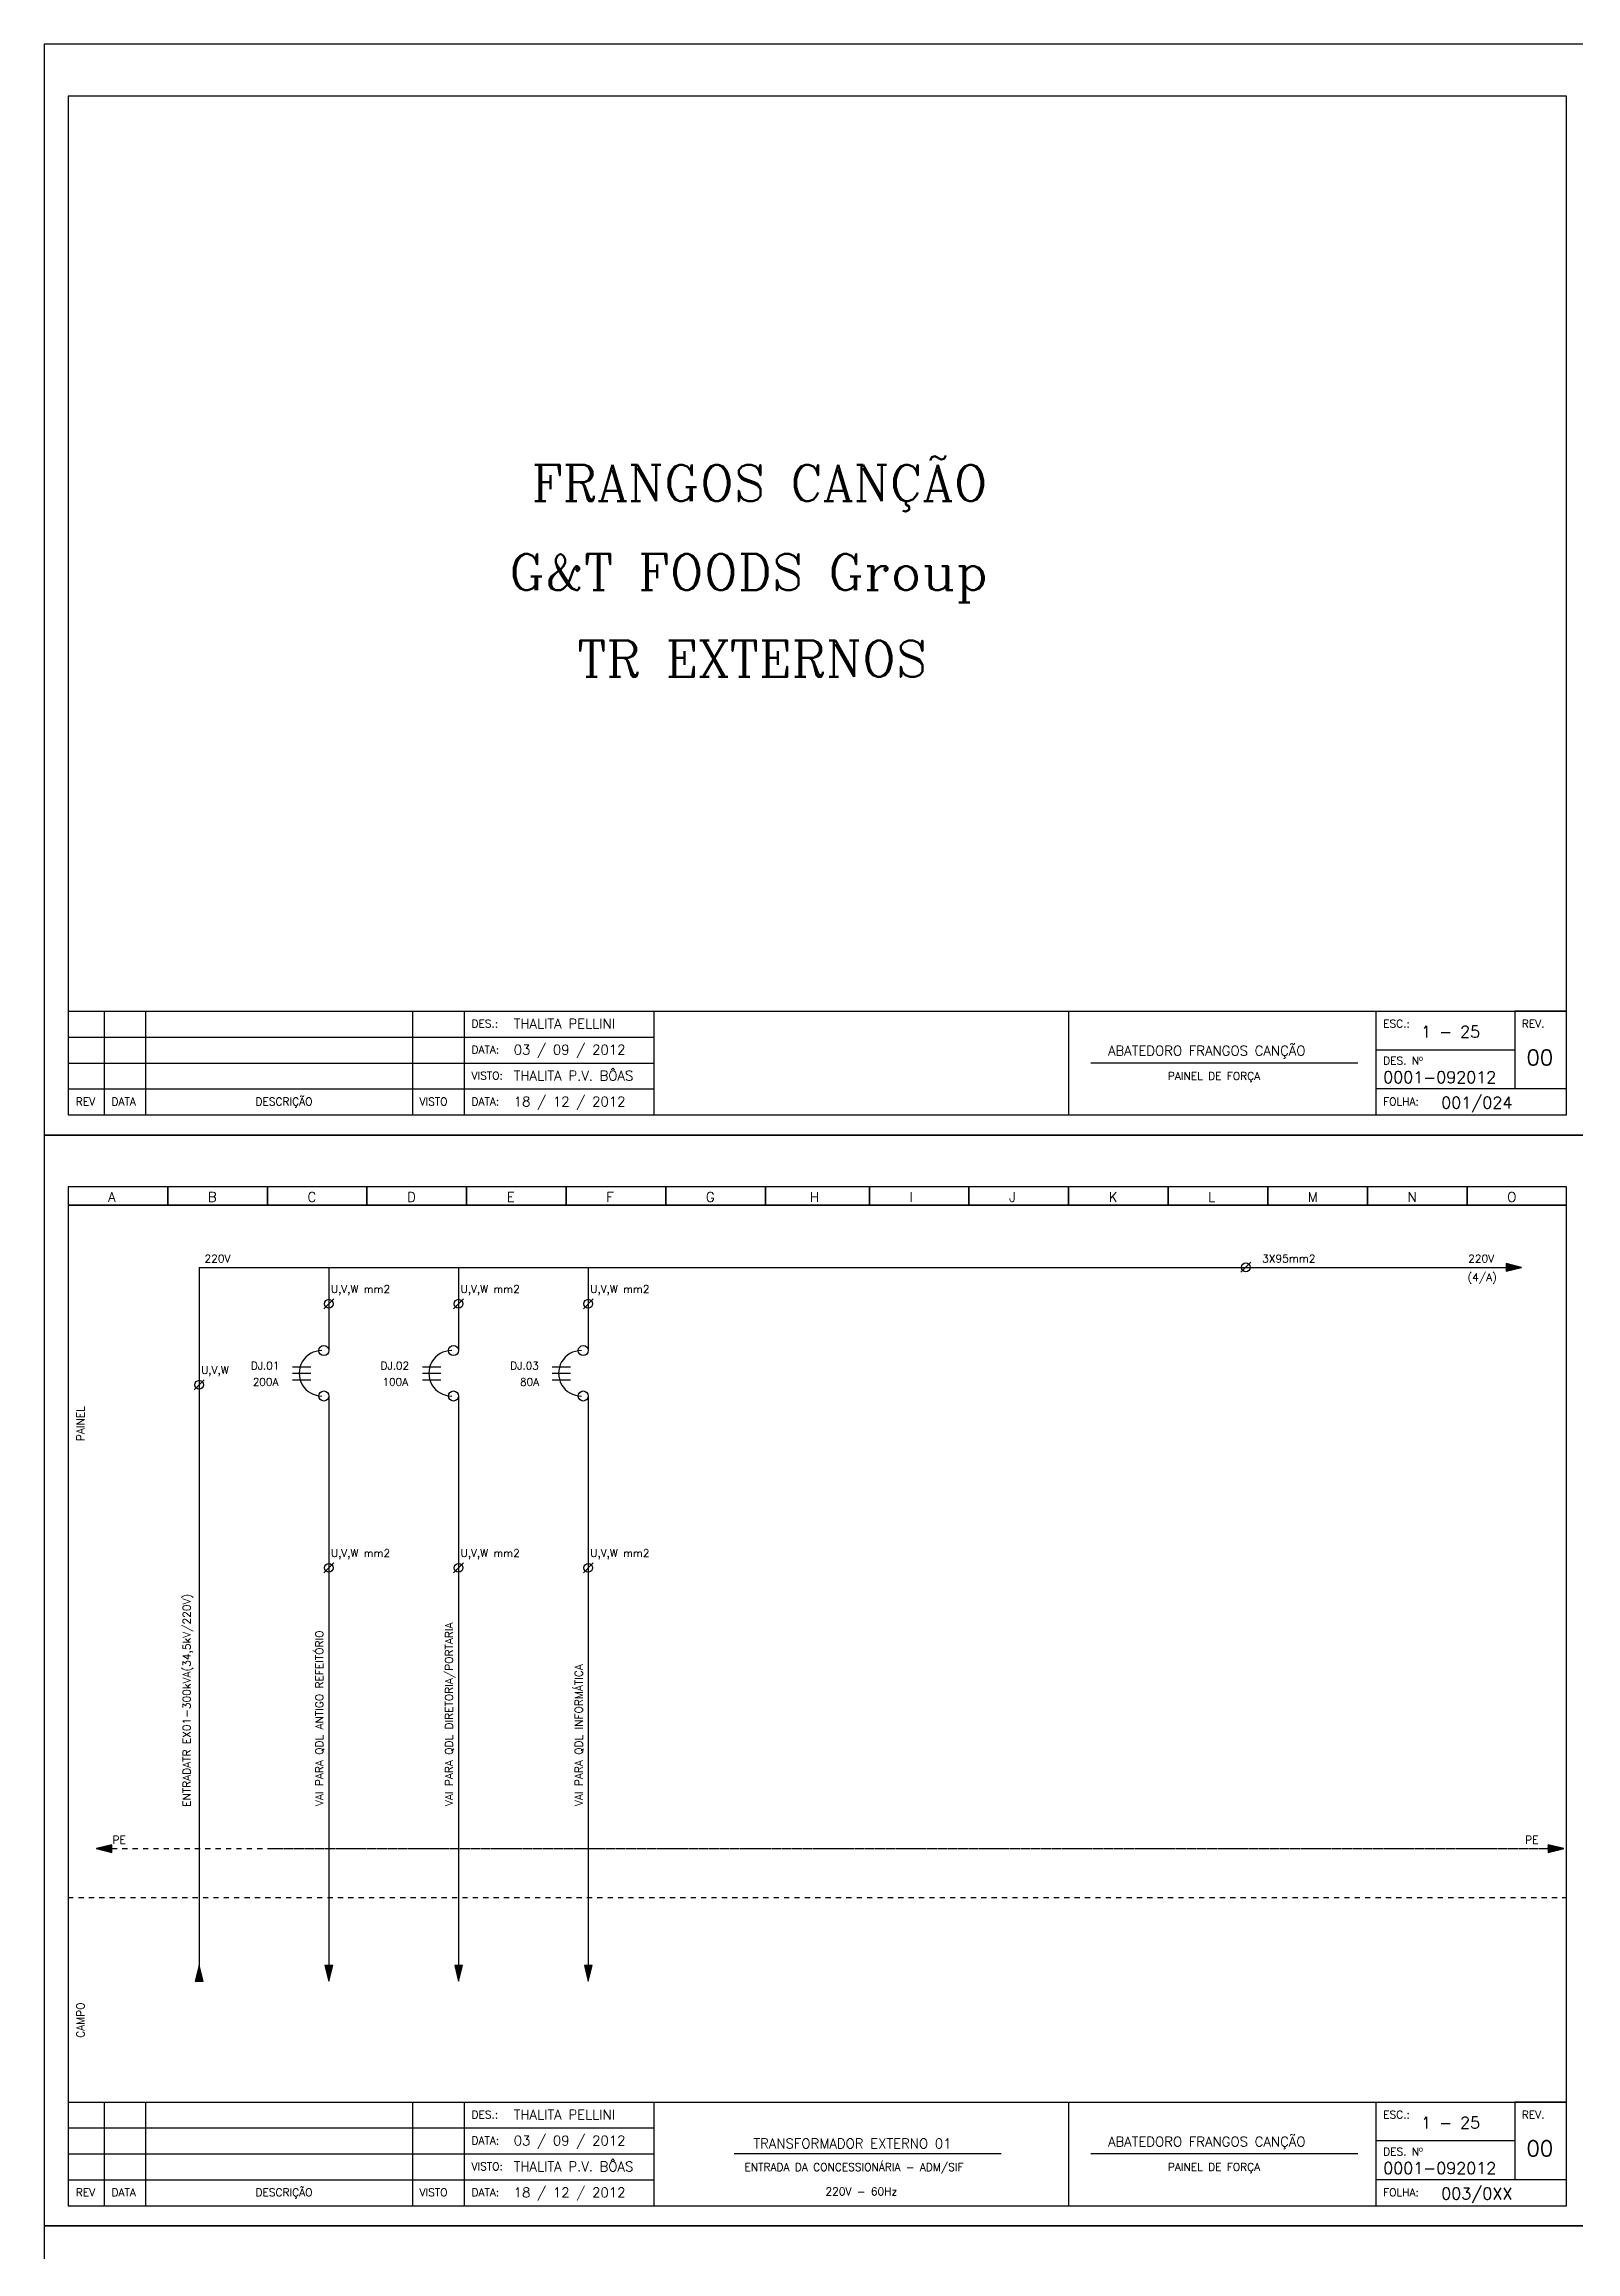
# Model space of a CAD drawing. Header units: millimetres. Extents: x 1974 to 2099, y 1386 to 1555.
# Drawn here: x 1974.11 to 2003.63, y 1512.13 to 1554.68 of the extents above; entities that cross this region are included whole.
import ezdxf

# ---------------------------------------------------------------- set-up
doc = ezdxf.new("R2010")
doc.units = ezdxf.units.MM
for name, pattern in [('DASHDOT2', [0.5, 0.25, -0.125, 0, -0.125]), ('DASHED', [0.75, 0.5, -0.25]), ('HIDDEN2', [0.1875, 0.125, -0.0625])]:
    doc.linetypes.add(name, pattern=pattern)
for name, color, linetype in [('ALIMENTAÇÃO', 6, 'Continuous'), ('CONECTOR_SAK', 2, 'Continuous'), ('DISJUNTOR', 5, 'Continuous'), ('EQUIPAMENTOS', 5, 'Continuous'), ('MARGEM', 1, 'Continuous'), ('PAINEL', 7, 'Continuous'), ('soft', 5, 'Continuous'), ('TERRA', 3, 'DASHED'), ('TEXTO', 4, 'Continuous'), ('TEXTO_2', 5, 'Continuous'), ('TIMBRE', 7, 'Continuous')]:
    doc.layers.add(name, color=color, linetype=linetype)
doc.styles.add('REGUA60', font='romans.shx', dxfattribs={"height": 2})
doc.styles.add('ROMANC', font='romanc.shx', dxfattribs={"height": 0.55})
doc.styles.add('ROMANS', font='romans.shx', dxfattribs={"height": 37})

msp = doc.modelspace()

# ---------------------------------------------------------------- hatches: boundary and pattern name
at = {"layer": 'EQUIPAMENTOS'}
for points in [[(2002.583, 1531.109), (2002.283, 1531.184), (2002.283, 1531.034)], [(1977.169, 1517.354), (1977.094, 1517.654), (1977.019, 1517.354)], [(1977.169, 1517.354), (1977.094, 1517.654), (1977.019, 1517.354)], [(1979.519, 1517.654), (1979.594, 1517.354), (1979.669, 1517.654)], [(1982.019, 1517.654), (1982.094, 1517.354), (1982.169, 1517.654)], [(1984.519, 1517.654), (1984.594, 1517.354), (1984.669, 1517.654)]]:
    msp.add_hatch(color=256, dxfattribs=at).paths.add_polyline_path(points)
at = {"layer": 'TERRA'}
h = msp.add_hatch(dxfattribs=at)
h.set_pattern_fill('ANSI31', color=256, scale=0.004, angle=180, style=0)
h.set_pattern_definition([(225, (2032.3663817, 1568.52584864), (0.0003535533906, -0.0003535533906), [])])
h.paths.add_polyline_path([(1975.112, 1519.906), (1975.412, 1519.906), (1975.412, 1519.981)])
h.paths.add_polyline_path([(1975.412, 1519.831), (1975.412, 1519.906), (1975.112, 1519.906)])
h = msp.add_hatch(dxfattribs=at)
h.set_pattern_fill('ANSI31', color=256, scale=0.004, style=0)
h.set_pattern_definition([(45, (1946.1419275, 1471.2862611), (-0.0003535533906, 0.0003535533906), [])])
h.paths.add_polyline_path([(2003.396, 1519.906), (2003.096, 1519.906), (2003.096, 1519.831)])
h.paths.add_polyline_path([(2003.096, 1519.981), (2003.096, 1519.906), (2003.396, 1519.906)])

# ---------------------------------------------------------------- linework, layer by layer
for p, q in [((2003.452, 1536.047), (2002.452, 1536.047)), ((1978.896, 1529.19), (1979.249, 1529.19)), ((1978.896, 1529.067), (1979.249, 1529.067)), ((1978.896, 1528.944), (1979.249, 1528.944)), ((1981.396, 1529.19), (1981.749, 1529.19)), ((1981.396, 1529.067), (1981.749, 1529.067)), ((1981.396, 1528.944), (1981.749, 1528.944)), ((1983.896, 1529.19), (1984.249, 1529.19)), ((1983.896, 1529.067), (1984.249, 1529.067)), ((1983.896, 1528.944), (1984.249, 1528.944)), ((2003.452, 1515.022), (2002.452, 1515.022))]:
    msp.add_line(p, q)
at = {"layer": 'ALIMENTAÇÃO', "color": 6}
for p, q in [((1979.594, 1531.109), (1979.594, 1529.505)), ((1982.094, 1531.109), (1982.094, 1529.505)), ((1984.594, 1531.109), (1984.594, 1529.505)), ((1979.594, 1528.629), (1979.594, 1517.654)), ((1982.094, 1528.631), (1982.094, 1517.654)), ((1984.594, 1528.632), (1984.594, 1517.654))]:
    msp.add_line(p, q, dxfattribs=at)
at = {"layer": 'CONECTOR_SAK'}
for p, q in [((1997.363, 1531.206), (1997.173, 1531.013)), ((1979.69, 1530.505), (1979.499, 1530.312)), ((1982.19, 1530.505), (1981.999, 1530.312)), ((1984.69, 1530.505), (1984.499, 1530.312)), ((1977.19, 1528.944), (1976.999, 1528.751)), ((1979.69, 1525.414), (1979.499, 1525.221)), ((1982.19, 1525.414), (1981.999, 1525.221)), ((1984.69, 1525.414), (1984.499, 1525.221))]:
    msp.add_line(p, q, dxfattribs=at)
for centre in [(1997.268, 1531.109), (1979.594, 1530.408), (1982.094, 1530.408), (1984.594, 1530.408), (1977.094, 1528.847), (1979.594, 1525.317), (1982.094, 1525.317), (1984.594, 1525.317)]:
    msp.add_circle(centre, 0.0846, dxfattribs=at)
at = {"layer": 'DISJUNTOR'}
for centre in [(1979.497, 1529.505), (1981.997, 1529.505), (1984.497, 1529.505), (1979.497, 1528.629), (1981.997, 1528.629), (1984.497, 1528.629)]:
    msp.add_circle(centre, 0.097, dxfattribs=at)
for centre in [(1979.46, 1529.067), (1981.96, 1529.067), (1984.46, 1529.067)]:
    msp.add_arc(centre, 0.438, 89.8656, 270.134, dxfattribs=at)
at = {"layer": 'EQUIPAMENTOS'}
msp.add_line((1977.094, 1531.109), (2002.583, 1531.109), dxfattribs=at)
for points in [[(2002.283, 1531.034), (2002.583, 1531.109), (2002.283, 1531.184), (2002.283, 1531.034)], [(1977.169, 1517.354), (1977.094, 1517.654), (1977.019, 1517.354), (1977.169, 1517.354)], [(1979.519, 1517.654), (1979.594, 1517.354), (1979.669, 1517.654), (1979.519, 1517.654)], [(1982.019, 1517.654), (1982.094, 1517.354), (1982.169, 1517.654), (1982.019, 1517.654)], [(1984.519, 1517.654), (1984.594, 1517.354), (1984.669, 1517.654), (1984.519, 1517.654)]]:
    msp.add_lwpolyline(points, dxfattribs=at)
at = {"layer": 'MARGEM', "color": 7}
for points in [[(1974.106, 1533.659), (2003.806, 1533.659), (2003.806, 1554.684), (1974.106, 1554.684)], [(1974.106, 1512.634), (2003.806, 1512.634), (2003.806, 1533.659), (1974.106, 1533.659)], [(1974.106, 1491.609), (2003.806, 1491.609), (2003.806, 1512.634), (1974.106, 1512.634)]]:
    msp.add_lwpolyline(points, close=True, dxfattribs=at)
at = {"layer": 'PAINEL', "color": 12, "linetype": 'HIDDEN2', "ltscale": 0.005}
msp.add_line((1974.568, 1518.966), (2003.452, 1518.966), dxfattribs=at)
at = {"layer": 'soft'}
msp.add_line((1977.094, 1531.109), (1977.094, 1517.654), dxfattribs=at)
at = {"layer": 'TERRA', "linetype": 'DASHDOT2', "ltscale": 0.0025}
for p, q in [((1975.412, 1519.906), (2003.096, 1519.906)), ((1975.412, 1519.906), (2003.096, 1519.906)), ((1978.523, 1519.906), (2003.396, 1519.906))]:
    msp.add_line(p, q, dxfattribs=at)
at = {"layer": 'TERRA'}
for points in [[(1975.412, 1519.981), (1975.112, 1519.906), (1975.412, 1519.831), (1975.412, 1519.981)], [(1975.412, 1519.981), (1975.112, 1519.906), (1975.412, 1519.831), (1975.412, 1519.981)], [(2003.096, 1519.831), (2003.396, 1519.906), (2003.096, 1519.981), (2003.096, 1519.831)], [(2003.096, 1519.831), (2003.396, 1519.906), (2003.096, 1519.981), (2003.096, 1519.831)]]:
    msp.add_lwpolyline(points, dxfattribs=at)
at = {"layer": 'TIMBRE', "color": 12}
for p, q in [((2003.452, 1553.684), (1974.568, 1553.684)), ((2003.452, 1532.659), (1974.568, 1532.659))]:
    msp.add_line(p, q, dxfattribs=at)
at = {"layer": 'TIMBRE'}
for p, q in [((1974.568, 1536.047), (2003.452, 1536.047)), ((1975.268, 1534.047), (1975.268, 1536.047)), ((1976.068, 1534.047), (1976.068, 1536.047)), ((1981.206, 1536.047), (1981.206, 1534.047)), ((1982.206, 1534.047), (1982.206, 1536.047)), ((1985.859, 1536.047), (1985.859, 1534.047)), ((1993.849, 1536.047), (1993.849, 1534.047)), ((1999.777, 1536.047), (1999.777, 1534.047)), ((2002.452, 1536.047), (2002.452, 1534.547)), ((1974.568, 1535.547), (1985.859, 1535.547)), ((2002.452, 1535.297), (1999.777, 1535.297)), ((1974.568, 1535.047), (1985.859, 1535.047)), ((1999.424, 1535.047), (1994.28, 1535.047)), ((1974.568, 1534.547), (1985.859, 1534.547)), ((2003.452, 1534.547), (1999.777, 1534.547)), ((1974.568, 1515.022), (2003.452, 1515.022)), ((1975.268, 1513.022), (1975.268, 1515.022)), ((1976.068, 1513.022), (1976.068, 1515.022)), ((1981.206, 1515.022), (1981.206, 1513.022)), ((1982.206, 1513.022), (1982.206, 1515.022)), ((1985.859, 1515.022), (1985.859, 1513.022)), ((1993.849, 1515.022), (1993.849, 1513.022)), ((1999.777, 1515.022), (1999.777, 1513.022)), ((2002.452, 1515.022), (2002.452, 1513.522)), ((1974.568, 1514.522), (1985.859, 1514.522)), ((1974.568, 1514.022), (1985.859, 1514.022)), ((1992.553, 1514.022), (1987.409, 1514.022)), ((1999.424, 1514.022), (1994.28, 1514.022)), ((2002.452, 1514.272), (1999.777, 1514.272)), ((1974.568, 1513.522), (1985.859, 1513.522)), ((2003.452, 1513.522), (1999.777, 1513.522))]:
    msp.add_line(p, q, dxfattribs=at)
at = {"layer": 'TIMBRE', "color": 12}
for points in [[(1974.568, 1534.047), (2003.452, 1534.047), (2003.452, 1553.684), (1974.568, 1553.684)], [(1974.568, 1532.309), (1976.488, 1532.309), (1976.488, 1532.659), (1974.568, 1532.659)], [(1976.488, 1532.309), (1978.408, 1532.309), (1978.408, 1532.659), (1976.488, 1532.659)], [(1978.408, 1532.309), (1980.328, 1532.309), (1980.328, 1532.659), (1978.408, 1532.659)], [(1980.328, 1532.309), (1982.248, 1532.309), (1982.248, 1532.659), (1980.328, 1532.659)], [(1982.248, 1532.309), (1984.168, 1532.309), (1984.168, 1532.659), (1982.248, 1532.659)], [(1984.168, 1532.309), (1986.088, 1532.309), (1986.088, 1532.659), (1984.168, 1532.659)], [(1986.088, 1532.309), (1988.008, 1532.309), (1988.008, 1532.659), (1986.088, 1532.659)], [(1988.008, 1532.309), (1990.012, 1532.309), (1990.012, 1532.659), (1988.008, 1532.659)], [(1990.012, 1532.309), (1991.932, 1532.309), (1991.932, 1532.659), (1990.012, 1532.659)], [(1991.932, 1532.309), (1993.852, 1532.309), (1993.852, 1532.659), (1991.932, 1532.659)], [(1993.852, 1532.309), (1995.772, 1532.309), (1995.772, 1532.659), (1993.852, 1532.659)], [(1995.772, 1532.309), (1997.692, 1532.309), (1997.692, 1532.659), (1995.772, 1532.659)], [(1997.692, 1532.309), (1999.612, 1532.309), (1999.612, 1532.659), (1997.692, 1532.659)], [(1999.612, 1532.309), (2001.532, 1532.309), (2001.532, 1532.659), (1999.612, 1532.659)], [(2001.532, 1532.309), (2003.452, 1532.309), (2003.452, 1532.659), (2001.532, 1532.659)], [(1974.568, 1513.022), (2003.452, 1513.022), (2003.452, 1532.309), (1974.568, 1532.309)]]:
    msp.add_lwpolyline(points, close=True, dxfattribs=at)

# ---------------------------------------------------------------- texts
at = {"style": 'ROMANS'}
for s, p in [('ESC.:', (1999.913, 1535.73)), ('REV.', (2002.589, 1535.73)), ('PAINEL DE FORÇA', (1995.764, 1534.721)), ('DES. Nº', (1999.913, 1535.017)), ('FOLHA:', (1999.913, 1534.23)), ('ESC.:', (1999.913, 1514.705)), ('REV.', (2002.589, 1514.705)), ('DES. Nº', (1999.913, 1513.992)), ('ENTRADA DA CONCESSIONÁRIA - ADM/SIF', (1987.604, 1513.692)), ('PAINEL DE FORÇA', (1995.764, 1513.696)), ('220V - 60Hz', (1989.166, 1513.223)), ('FOLHA:', (1999.913, 1513.205))]:
    msp.add_text(s, height=0.15, dxfattribs=at).set_placement(p)
at = {"layer": 'TEXTO'}
for s, height, style, p in [('FRANGOS CANÇÃO', 0.7, 'ROMANC', (1983.503, 1545.876)), ('G&T FOODS Group', 0.7, 'ROMANC', (1983.069, 1544.158)), ('TR EXTERNOS', 0.7, 'ROMANC', (1984.376, 1542.488)), ('THALITA PELLINI', 0.1875, 'ROMANS', (1983.157, 1535.71)), ('03 / 09 / 2012', 0.1875, 'ROMANS', (1983.157, 1535.21)), ('THALITA P.V. BÔAS', 0.1875, 'ROMANS', (1983.157, 1534.71)), ('18 / 12 / 2012', 0.1875, 'ROMANS', (1983.157, 1534.21)), ('A', 0.188, 'ROMANS', (1975.341, 1532.372)), ('B', 0.188, 'ROMANS', (1977.261, 1532.372)), ('C', 0.188, 'ROMANS', (1979.181, 1532.372)), ('D', 0.188, 'ROMANS', (1981.101, 1532.372)), ('E', 0.188, 'ROMANS', (1983.021, 1532.372)), ('F', 0.188, 'ROMANS', (1984.941, 1532.372)), ('G', 0.188, 'ROMANS', (1986.861, 1532.372)), ('H', 0.188, 'ROMANS', (1988.865, 1532.372)), ('I', 0.188, 'ROMANS', (1990.785, 1532.372)), ('J', 0.188, 'ROMANS', (1992.705, 1532.372)), ('K', 0.188, 'ROMANS', (1994.625, 1532.372)), ('L', 0.188, 'ROMANS', (1996.545, 1532.372)), ('M', 0.188, 'ROMANS', (1998.465, 1532.372)), ('N', 0.188, 'ROMANS', (2000.385, 1532.372)), ('O', 0.188, 'ROMANS', (2002.305, 1532.372)), ('220V', 0.15, 'ROMANS', (1977.199, 1531.203)), ('3X95mm2', 0.15, 'ROMANS', (1997.583, 1531.203)), ('(4/A)', 0.15, 'ROMANS', (2001.54, 1530.843)), ('220V', 0.15, 'ROMANS', (2001.551, 1531.203)), ('U,V,W mm2', 0.148, 'ROMANS', (1979.631, 1530.617)), ('U,V,W mm2', 0.148, 'ROMANS', (1982.131, 1530.617)), ('U,V,W mm2', 0.148, 'ROMANS', (1984.631, 1530.617)), ('DJ.01', 0.148, 'ROMANS', (1978.09, 1529.14)), ('DJ.02', 0.148, 'ROMANS', (1980.59, 1529.14)), ('DJ.03', 0.148, 'ROMANS', (1983.09, 1529.14)), ('U,V,W ', 0.148, 'ROMANS', (1977.131, 1529.057)), ('200A', 0.148, 'ROMANS', (1978.127, 1528.827)), ('100A', 0.148, 'ROMANS', (1980.627, 1528.827)), ('80A', 0.148, 'ROMANS', (1983.279, 1528.827)), ('U,V,W mm2', 0.148, 'ROMANS', (1979.631, 1525.527)), ('U,V,W mm2', 0.148, 'ROMANS', (1982.131, 1525.527)), ('U,V,W mm2', 0.148, 'ROMANS', (1984.631, 1525.527)), ('PE', 0.15, 'ROMANS', (1975.424, 1520)), ('PE', 0.15, 'ROMANS', (2002.651, 1520)), ('THALITA PELLINI', 0.1875, 'ROMANS', (1983.157, 1514.685)), ('03 / 09 / 2012', 0.1875, 'ROMANS', (1983.157, 1514.185)), ('THALITA P.V. BÔAS', 0.1875, 'ROMANS', (1983.157, 1513.685)), ('18 / 12 / 2012', 0.1875, 'ROMANS', (1983.157, 1513.185))]:
    msp.add_text(s, height=height, dxfattribs=dict(at, style=style)).set_placement(p)
at = {"layer": 'TEXTO', "color": 150, "style": 'ROMANS'}
for s, height, p in [('DES.:', 0.15, (1982.342, 1535.73)), ('1 - 25', 0.225, (2000.647, 1535.537)), ('DATA:', 0.15, (1982.342, 1535.23)), ('00', 0.3, (2002.68, 1535.003)), ('VISTO:', 0.15, (1982.342, 1534.73)), ('0001-092012', 0.225, (1999.917, 1534.661)), ('REV', 0.15, (1974.716, 1534.23)), ('DATA', 0.15, (1975.404, 1534.23)), ('DESCRIÇÃO', 0.15, (1978.18, 1534.23)), ('VISTO', 0.15, (1981.342, 1534.23)), ('DATA:', 0.15, (1982.342, 1534.23)), ('001/024', 0.225, (2001.036, 1534.171)), ('DES.:', 0.15, (1982.342, 1514.705)), ('DATA:', 0.15, (1982.342, 1514.205)), ('1 - 25', 0.225, (2000.647, 1514.512)), ('00', 0.3, (2002.68, 1513.978)), ('VISTO:', 0.15, (1982.342, 1513.705)), ('0001-092012', 0.225, (1999.917, 1513.636)), ('REV', 0.15, (1974.716, 1513.205)), ('DATA', 0.15, (1975.404, 1513.205)), ('DESCRIÇÃO', 0.15, (1978.18, 1513.205)), ('VISTO', 0.15, (1981.342, 1513.205)), ('DATA:', 0.15, (1982.342, 1513.205)), ('003/0XX', 0.225, (2001.036, 1513.146))]:
    msp.add_text(s, height=height, dxfattribs=at).set_placement(p)
at = {"layer": 'TEXTO', "style": 'REGUA60'}
for s, p in [('PAINEL', (1974.882, 1527.76)), ('ENTRADATR EX01-300kVA(34,5kV/220V)', (1976.929, 1520.709)), ('VAI PARA QDL DIRETORIA/PORTARIA', (1981.986, 1520.724)), ('VAI PARA QDL ANTIGO REFEITÓRIO', (1979.486, 1520.724)), ('VAI PARA QDL INFORMÁTICA', (1984.486, 1520.724)), ('CAMPO', (1974.882, 1516.259))]:
    msp.add_text(s, height=0.15, rotation=90, dxfattribs=at).set_placement(p)
at = {"layer": 'TEXTO_2', "style": 'ROMANC'}
for s, p in [('ABATEDORO FRANGOS CANÇÃO', (1994.61, 1535.191)), ('ABATEDORO FRANGOS CANÇÃO', (1994.61, 1514.166)), ('TRANSFORMADOR EXTERNO 01', (1987.778, 1514.129))]:
    msp.add_text(s, height=0.1875, dxfattribs=at).set_placement(p)

doc.saveas('drawing.dxf')
